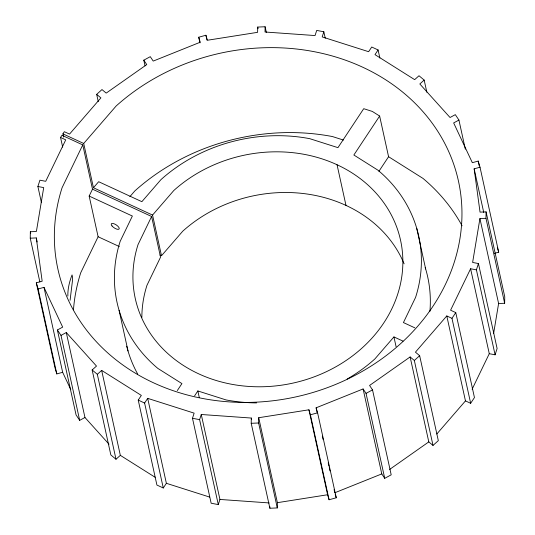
<?xml version="1.0" encoding="UTF-8"?>
<svg xmlns="http://www.w3.org/2000/svg" width="535" height="535" viewBox="0 0 535 535"><rect width="100%" height="100%" fill="white"/><g stroke="black" fill="none" stroke-linecap="round" stroke-linejoin="round"><path stroke-width="0.8" d="M39.844 281.871L30.241 238.189L30.348 231.742L36.393 231.481L43.703 187.611L37.891 186.501L39.911 180.195L45.722 181.305L65.738 139.849L60.549 137.448L61.973 135.295L82.758 144.905L92.495 189.176L89.164 196.071L98.112 236.744L80.752 272.703A205.059 175.948 -12.4 0 0 73.469 309.792M446.785 315.944L465.463 400.896L470.66 403.296L451.981 318.345L446.785 315.944L415.434 352.164L419.647 355.695L438.326 440.639L433.016 445.428L414.337 360.476L410.124 356.945L369.571 385.461L372.52 389.881L391.199 474.826L384.725 478.33L366.047 393.379L363.098 388.958L316.111 407.817L317.596 412.826L336.274 497.777L329.085 499.757L310.407 414.806L308.929 409.797L258.706 417.721L277.384 502.673L277.297 507.929L269.887 508.25L251.209 423.299L251.296 418.049L201.26 414.491L199.615 419.641L218.293 504.585L211.158 503.234L192.486 418.283L194.131 413.14L147.693 398.354L144.597 403.036L163.275 487.987L156.909 485.044L138.231 400.1L141.334 395.412L101.657 370.401L97.323 374.306L116.001 459.251L120.335 455.352L101.657 370.401M266.356 32.414L265.113 26.75L257.703 27.071L257.616 32.327L207.393 40.252L205.915 35.243L198.726 37.223L199.976 42.887M277.297 507.929L258.619 422.978L258.706 417.721M265.113 26.75L265.026 32.006L315.061 35.557L316.707 30.415L323.842 31.766L325.26 38.239M269.887 508.25L269.914 506.745M493.598 333.579L498.607 303.519L504.652 303.258L485.974 218.307L486.081 211.867L480.035 212.127L474.15 168.833L480.015 167.221L478.196 161.082L472.338 162.694L453.653 122.93L458.93 120.074L455.318 114.65L450.042 117.506L419.828 83.975L424.168 80.076L418.999 75.749L414.665 79.648L374.995 54.637L378.091 49.956L371.725 47.013L368.628 51.701L322.19 36.915L323.842 31.766M504.652 303.258L504.759 296.811L486.081 211.867M70.085 300.282L72.479 280.561L72.586 277.331L72.051 274.91C69.483 281.504 67.631 288.98 67.871 296.069M485.974 218.307L479.928 218.574L472.619 262.444L478.437 263.548L497.109 348.499L495.089 354.805L489.278 353.695L470.599 268.751L476.417 269.854L495.089 354.805M218.293 504.585L219.938 499.443L201.26 414.491M476.417 269.854L478.437 263.548M82.758 144.905L62.073 187.752A205.059 175.948 -12.4 0 0 273.031 400.755A205.059 175.948 -12.4 0 0 444.077 142.096A205.059 175.948 -12.4 0 0 116.115 106.03L83.707 143.467L93.444 187.745L152.555 215.063L161.496 255.73L182.769 231.167A135.803 116.53 -12.4 0 1 404.119 263.822M92.495 189.176L151.606 216.494L138.03 244.615A135.803 116.53 -12.4 0 0 277.745 385.681A135.803 116.53 -12.4 0 0 391.025 214.381A135.803 116.53 -12.4 0 0 173.821 190.493L152.555 215.063M470.599 268.751L450.584 310.206L455.773 312.607L474.451 397.552L470.66 403.296M472.117 389.233L489.278 353.695M63.632 137.094L62.923 133.857L64.34 131.704L69.537 134.104L100.888 97.885L96.674 94.361L101.984 89.572L106.204 93.103L146.75 64.595L143.801 60.174L150.275 56.67L153.224 61.09L200.21 42.232L198.726 37.223M177.326 390.557L181.927 383.595L157.818 368.394A154.441 132.526 -12.4 0 1 120.208 241.232L132.366 216.04L89.164 196.071M194.62 395.82L197.843 390.951L226.058 399.933A154.441 132.526 -12.4 0 0 256.553 402.909M93.444 187.745L98.661 181.719L141.862 201.682L160.908 179.673A154.441 132.526 -12.4 0 1 309.732 138.672L337.953 147.653L363.72 108.685L372.3 111.42L379.636 116.041L353.862 155.01L377.971 170.21A154.441 132.526 -12.4 0 1 415.588 297.373L403.423 322.565L414.792 327.821M163.275 487.987L166.372 483.299L147.693 398.354M378.914 171.327L388.577 156.715L379.636 116.041M451.981 318.345L455.773 312.607M129.898 196.633L134.793 190.975A205.059 175.948 -12.4 0 1 332.389 136.539L343.443 140.056M403.029 341.123L393.934 336.923L374.881 358.931A154.441 132.526 -12.4 0 1 347.148 379.054M436.814 433.992L465.463 400.896M116.001 459.251L110.832 454.924L92.154 369.979L96.494 366.074L66.287 332.543L61.003 335.398L79.682 420.349L84.958 417.494L66.287 332.543M414.337 360.476L419.647 355.695M389.6 469.456L428.796 441.897L410.124 356.945M79.682 420.349L76.07 414.926L57.392 329.981L62.669 327.126L43.99 287.355L38.125 288.974L56.804 373.918L62.662 372.306L70.774 389.56M366.047 393.379L372.52 389.881M384.725 478.33L381.776 473.91L334.79 492.768L334.081 489.532M56.804 373.918L54.985 367.779L36.306 282.834L42.171 281.216L36.286 237.921L30.241 238.189M494.293 253.383L498.694 252.166L480.015 167.221M310.407 414.806L317.596 412.826M277.384 502.673L327.607 494.748L329.085 499.757M251.209 423.299L258.619 422.978M219.938 499.443L269.152 502.933M192.486 418.283L199.615 419.641M166.372 483.299L209.66 497.082M62.923 133.857L83.707 143.467M159.992 255.034L161.496 255.73M98.112 236.744L119.332 246.555M138.231 400.1L144.597 403.036M388.577 156.715L422.991 178.409A205.059 175.948 -12.4 0 1 462.079 225.783M120.335 455.352L155.137 477.287M428.796 441.897L433.016 445.428M92.154 369.979L97.323 374.306M84.958 417.494L109.013 444.19M57.392 329.981L61.003 335.398M497.329 247.565L498.694 252.166M335.211 494.2L336.274 497.777M36.306 282.834L38.125 288.974M478.196 161.082L479.266 165.937M474.15 168.833L483.754 212.522M458.93 120.074L465.336 149.198M479.928 218.574L498.607 303.519M424.168 80.076L426.836 92.207M378.091 49.956L379.87 58.047M416.718 228.298L425.659 268.971M393.934 336.923L396.081 346.68M337.043 164.74L345.984 205.413M363.098 388.958L381.776 473.91M257.703 27.071L258.057 28.689M316.111 407.817L317.181 412.672M322.337 436.132L323.053 439.369M328.209 462.835L328.918 466.072M329.279 467.684L329.988 470.92M308.929 409.797L327.607 494.748M205.915 35.243L206.978 40.098M251.296 418.049L251.651 419.661M143.801 60.174L145.052 65.838M197.843 390.951L199.267 397.458M151.606 216.494L160.553 257.168L146.971 285.289A135.803 116.53 -12.4 0 0 141.862 317.502M96.674 94.361L98.273 101.637M119.071 310.307L128.019 350.98M60.549 137.448L62.682 147.152M37.891 186.501L41.442 202.685M36.286 237.921L37.176 241.967M43.99 287.355L62.662 372.306M30.348 231.742L30.702 233.36M425.185 267.406A154.441 132.526 -12.4 0 1 429.913 311.377M137.622 373.938A154.441 132.526 -12.4 0 1 126.721 346.232M112.049 225.971A4.661 1.792 33.5 0 0 118.944 229.154A4.661 1.792 33.5 0 0 114.724 224.051A4.661 1.792 33.5 0 0 112.049 225.971"/></g></svg>
